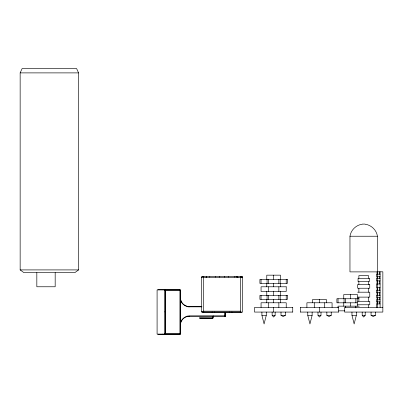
<?xml version="1.0" encoding="UTF-8"?>
<svg xmlns="http://www.w3.org/2000/svg" width="403" height="403" viewBox="0 0 403 403"><rect width="100%" height="100%" fill="white"/><g stroke="black" fill="none" stroke-linecap="round" stroke-linejoin="round"><path stroke-width="0.6" d="M225.217 312.93L225.096 316.199L225.212 312.305M189.496 306.597A9.118 9.118 0 0 1 180.378 297.479L180.378 299.001M212.834 318.189L213.197 315.897L212.885 318.305L199.671 318.305M209.716 277.153L209.822 276.665M365.345 224.244C371.415 225.086 376.543 230.168 377.435 236.234L377.435 271.889L349.96 271.889L349.96 236.234C350.852 230.168 355.98 225.086 362.05 224.244M266.277 312.068L266.277 315.312L264.096 323.947L261.91 315.312L261.91 312.068M312.129 312.068L312.129 315.312L309.947 323.947L307.761 315.312L307.761 312.068M356.338 312.068L356.338 315.312L354.151 323.947L351.965 315.312L351.965 312.068M240.526 312.526L240.707 277.34L240.158 276.665M231.73 312.526L231.942 312.008M20.15 72.888L22.115 68.57L76.61 68.57L78.575 72.888L78.575 269.909L74.893 272.599L23.832 272.599L20.15 269.909L20.15 72.888L78.575 72.888M215.454 277.153L215.706 276.665M225.363 312.657L225.065 312.93L225.065 316.199L225.363 315.932L189.491 315.952A9.36 9.36 0 0 0 180.846 321.735L180.63 322.375L180.63 300.421L180.846 301.061A9.36 9.36 0 0 0 189.491 306.844M225.212 312.657L225.05 312.93L225.363 312.93M240.158 312.008L240.707 311.176L203.349 311.176L203.898 312.008M229.418 312.526L229.765 312.008M203.349 277.34L203.898 276.665L203.349 277.324L203.349 311.333L203.742 312.008M275.148 312.068L275.148 315.312L273.642 317.045L272.131 315.312L272.131 312.068M321 312.068L321 315.312L319.493 317.045L317.982 315.312L317.982 312.068M365.204 312.068L365.204 315.312L363.697 317.045L362.191 315.312L362.191 312.068M165.492 334.43L164.802 334.087L164.802 289.943L165.386 289.299M219.388 277.153L219.847 276.665M225.065 316.199L225.363 315.907L225.096 316.083M164.802 289.943L165.492 289.299M202.588 276.665L201.631 277.153M206.16 277.153L206.769 276.665M205.988 277.153L206.739 276.665M157.78 334.43L179.688 334.43L180.287 334.087M285.374 312.068L285.374 315.312L283.188 316.541L281.002 315.312L281.002 312.068M331.226 312.068L331.226 315.312L329.039 316.541L326.853 315.312L326.853 312.068M375.43 312.068L375.43 315.312L373.243 316.541L371.057 315.312L371.057 312.068M179.688 334.43L180.378 334.087L180.378 289.943L179.688 289.299L157.78 289.299M362.257 224.093L365.138 224.093M349.96 236.234L377.435 236.234M20.15 269.909L78.575 269.909M377.374 271.803L382.85 271.803L382.85 312.068L344.545 312.068L344.545 307.459L382.85 307.459M380.1 274.176L376.503 274.176L376.503 276.327L380.1 276.327M242.42 277.153L241.468 276.665M201.631 277.324L240.707 277.34M242.42 277.481L240.707 277.481L240.42 276.665M380.1 278.463L376.503 278.463L376.503 280.891L380.1 280.891M380.1 283.974L376.503 283.974L376.503 287.495L380.1 287.495M180.378 289.943L157.089 289.943L157.089 334.087L180.378 334.087M380.1 290.256L376.503 290.256L376.503 292.734L380.1 292.734M164.802 290.382L180.206 290.382L180.206 333.649L164.802 333.649M357.637 292.195L369.758 292.195L369.758 297.122L357.637 297.122M380.1 295.298L376.503 295.298L376.503 297.349L380.1 297.349M358.977 298.749L336.888 298.749L336.888 302.809L357.491 302.809L357.491 306.154M380.1 299.807L376.503 299.807L376.503 301.857L380.1 301.857M357.627 301.283L369.768 301.283L369.768 304.769L357.627 304.769M380.1 303.902L376.503 303.902L376.503 307.459M359.199 306.154L338.041 306.154L338.041 307.912M187.783 306.597L201.838 306.597M187.788 306.824L201.989 306.844M292.795 307.459L254.489 307.459L254.489 312.068L292.795 312.068M300.341 307.459L338.646 307.459M338.711 310.839L344.857 310.839M201.631 311.333L203.349 311.333M164.802 311.867L165.225 311.867M300.341 312.068L338.646 312.068M201.938 312.526L242.117 312.526M261.91 315.312L266.277 315.312M272.131 315.312L275.148 315.312M281.002 315.312L285.374 315.312M307.761 315.312L312.129 315.312M317.982 315.312L321 315.312M326.853 315.312L331.226 315.312M351.965 315.312L356.338 315.312M362.191 315.312L365.204 315.312M371.057 315.312L375.43 315.312M186.806 316.199L225.363 316.199L225.363 312.305M199.359 317.76L213.197 317.76M199.671 318.189L212.885 318.305M236.878 276.665L237.669 277.103M162.5 334.087L163.099 334.43M237.317 276.665L238.067 277.153M237.286 276.665L237.896 277.153M235.977 276.665L236.45 277.153M224.209 276.665L224.667 277.153M214.29 312.008L214.638 312.526M241.261 276.665L241.724 277.481M228.345 276.665L228.602 277.153M212.114 312.008L212.326 312.526M180.902 300.97L181.295 302.038M203.349 312.008L203.53 312.526M234.234 276.665L234.334 277.153M180.615 299.837L180.378 297.479M380.1 271.803L380.1 307.459M379.601 271.803L379.601 274.176M379.601 276.327L379.601 278.463M379.601 280.891L379.601 283.974M379.601 287.495L379.601 290.256M379.601 292.734L379.601 295.298M379.601 297.349L379.601 299.807M379.601 301.857L379.601 303.902M377.707 271.803L377.707 274.176M377.707 276.327L377.707 278.463M377.707 280.891L377.707 283.974M377.707 287.495L377.707 290.256M377.707 292.734L377.707 295.298M377.707 297.349L377.707 299.807M377.707 301.857L377.707 303.902M377.349 274.176L377.349 276.327M377.349 278.463L377.349 280.891M377.349 283.974L377.349 287.495M377.349 290.256L377.349 292.734M377.349 295.298L377.349 297.349M377.349 299.807L377.349 301.857M377.349 303.902L377.349 307.459M377.052 271.803L377.052 274.176M377.052 276.327L377.052 278.463M377.052 280.891L377.052 283.974M377.052 287.495L377.052 290.256M377.052 292.734L377.052 295.298M377.052 297.349L377.052 299.807M377.052 301.857L377.052 303.902M368.518 278.307L368.518 275.566L358.877 275.566L358.877 278.307M368.518 281.667L368.518 284.513M368.518 288.241L368.518 292.195M368.518 297.122L368.518 301.283M368.518 304.769L368.518 307.459M358.877 281.667L358.877 284.513M358.877 288.241L358.877 292.195M358.877 297.122L358.877 301.283M357.491 298.749L357.491 294.538L343.754 294.538L343.754 298.749M357.194 298.749L357.194 302.809M355.834 298.749L355.834 302.809M355.834 306.154L355.834 307.912M350.625 294.538L350.625 298.749M350.625 302.809L350.625 306.154M345.411 298.749L345.411 302.809M345.411 306.154L345.411 307.912M344.051 298.749L344.051 302.809M343.754 302.809L343.754 306.154M338.585 307.459L338.585 312.068M338.041 298.749L338.041 302.809M332.072 307.459L332.072 302.774L306.91 302.774L306.91 307.459M326.359 302.774L326.359 299.429L312.627 299.429L312.627 302.774M324.702 302.774L324.702 307.459M319.493 299.429L319.493 302.774M319.493 307.459L319.493 312.068M314.28 302.774L314.28 307.459M300.401 307.459L300.401 312.068M292.734 307.459L292.734 312.068M286.221 279.38L286.221 283.435M286.221 295.369L286.221 299.429M286.221 307.459L286.221 302.774L261.058 302.774L261.058 307.459M280.508 279.38L280.508 275.163L266.771 275.163L266.771 279.38M280.508 283.435L280.508 286.785M280.508 291.157L280.508 295.369M280.508 299.429L280.508 302.774M280.211 279.38L280.211 283.435M280.211 295.369L280.211 299.429M278.851 279.38L278.851 283.435M278.851 286.785L278.851 291.465M278.851 295.369L278.851 299.429M278.851 302.774L278.851 307.459M273.642 275.163L273.642 279.38M273.642 283.435L273.642 286.785M273.642 291.157L273.642 295.369M273.642 299.429L273.642 302.774M273.642 307.459L273.642 312.068M268.428 279.38L268.428 283.435M268.428 286.785L268.428 291.465M268.428 295.369L268.428 299.429M268.428 302.774L268.428 307.459M267.068 279.38L267.068 283.435M267.068 295.369L267.068 299.429M266.771 283.435L266.771 286.785M266.771 291.157L266.771 295.369M266.771 299.429L266.771 302.774M261.058 279.38L261.058 283.435M261.058 295.369L261.058 299.429M225.116 312.305L225.116 315.952M180.015 290.382L180.015 333.649M165.361 290.382L165.361 333.649M165.17 290.382L165.17 333.649M55.176 272.599L55.176 286.77L36.829 286.77L36.829 272.599M180.378 325.317A9.118 9.118 0 0 1 189.496 316.199M225.363 315.907L225.096 316.199L225.363 315.932M242.42 276.665L201.631 276.665L201.631 312.008L242.42 312.008L242.42 276.665M369.329 278.307L358.065 278.307L358.065 281.667L369.329 281.667L369.329 278.307M287.374 279.38L259.905 279.38L259.905 283.435L287.374 283.435L287.374 279.38M369.747 284.513L357.647 284.513L357.647 288.241L369.747 288.241L369.747 284.513M286.221 286.785L261.058 286.785L261.058 291.465L286.221 291.465L286.221 286.785M287.374 295.369L259.905 295.369L259.905 299.429L287.374 299.429L287.374 295.369"/></g></svg>
